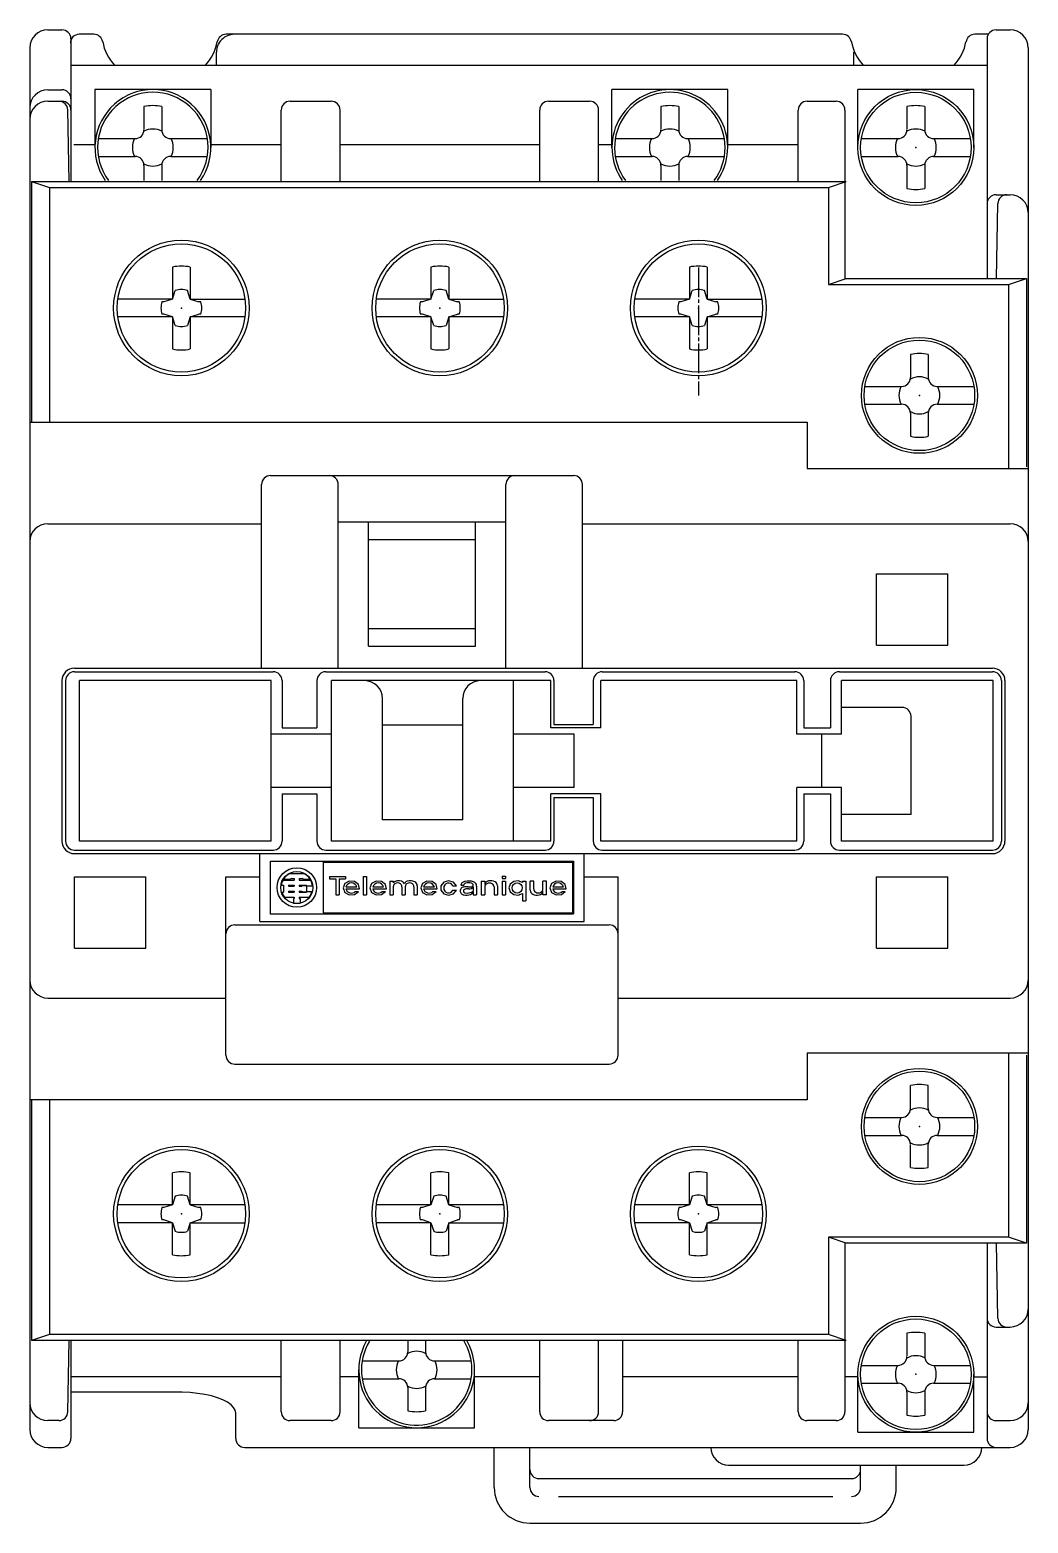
# Model space of a CAD drawing. Extents: x 0 to 56, y 0 to 83.7.
import ezdxf

# ---------------------------------------------------------------- set-up
doc = ezdxf.new("R2010")
doc.units = 0
doc.linetypes.add('CADRA_CENTERLINE', pattern=[2.132546, 1.666052, -0.133284, 0.199926, -0.133284])
doc.linetypes.add('CADRA_SOLID', pattern=[0])
for name, color, linetype in [('5', 246, 'CADRA_SOLID'), ('7', 206, 'CADRA_SOLID'), ('ALPHA', 255, 'CONTINUOUS'), ('HACHURES', 9, 'CONTINUOUS')]:
    doc.layers.add(name, color=color, linetype=linetype)

# ---------------------------------------------------------------- blocks, each defined once
blk = doc.blocks.new('SN_LC1E32')
at = {"layer": '5', "color": 1, "linetype": 'CADRA_CENTERLINE'}
blk.add_line((35.7, 32.181), (35.7, 25), dxfattribs=at)
at = {"layer": '7', "color": 1}
for p in [(47.9, 38.9), (6.7, 29.9), (21.2, 29.9), (35.7, 29.9), (48.1, 25), (48.1, -16), (6.7, -20.9), (21.2, -20.9), (35.7, -20.9), (47.9, -29.9)]:
    blk.add_point(p, dxfattribs=at)
at = {"layer": '7'}
blk.add_point((11.7, -4.075), dxfattribs=at)
at = {"layer": 'ALPHA'}
for p, q in [((-0.8, 45.5), (0, 45.5)), ((1.793, 45.25), (0.973, 45.25)), ((43.793, 45.25), (9.207, 45.25)), ((51.967, 45.25), (51.207, 45.25)), ((52.4, 45.5), (53.2, 45.5)), ((-1.8, 44.5), (-1.8, -33)), ((0.5, 45), (0.5, 37)), ((51.9, 45), (51.9, 31.55)), ((54.2, 44.5), (54.2, -33)), ((8.673, 43.5), (8.673, 44.25)), ((44.427, 43.5), (44.431, 44.246)), ((51.9, 43.5), (0.473, 43.5)), ((1.85, 42.15), (1.85, 38.9)), ((8.35, 42.15), (1.85, 42.15)), ((8.35, 42.15), (8.35, 38.9)), ((37.35, 42.15), (30.85, 42.15)), ((30.85, 38.9), (30.85, 42.15)), ((37.35, 38.9), (37.35, 42.15)), ((44.65, 38.9), (44.65, 42.15)), ((51.15, 42.15), (44.65, 42.15)), ((51.15, 38.9), (51.15, 42.15)), ((-0.8, 41.5), (0, 41.5)), ((12.8, 41.5), (15.1, 41.5)), ((27.3, 41.5), (29.6, 41.5)), ((41.8, 41.5), (43.425, 41.5)), ((0.399, 37), (0.329, 41.009)), ((12.3, 37), (12.3, 41)), ((15.6, 37), (15.6, 41)), ((26.8, 37), (26.8, 41)), ((30.1, 37), (30.1, 41)), ((41.3, 37), (41.3, 41)), ((43.925, 41), (43.925, 31.55)), ((1.85, 39.05), (0.673, 39.05)), ((12.3, 39.05), (8.35, 39.05)), ((26.8, 39.05), (15.6, 39.05)), ((30.85, 39.05), (30.1, 39.05)), ((41.3, 39.05), (37.35, 39.05)), ((-1.7, 37), (44, 37)), ((-1.7, 37), (-1.7, 23.5)), ((-1.7, 37), (-0.7, 36.663)), ((43, 36.663), (44, 37)), ((52.4, 36.25), (53.2, 36.25)), ((52.426, 31.55), (52.499, 35.759)), ((43, 31.213), (44, 31.55)), ((44, 31.55), (54.1, 31.55)), ((53.1, 31.213), (54.1, 31.55)), ((54.1, 31.55), (54.1, 21)), ((-1.8, 23.5), (41.8, 23.5)), ((41.8, 23.5), (41.8, 20.9)), ((11.7, 20.5), (28.7, 20.5)), ((41.8, 20.9), (54.2, 20.9)), ((11.2, 9.7), (11.2, 20)), ((15.5, 9.7), (15.5, 20)), ((24.9, 9.7), (24.9, 20)), ((29.2, 9.7), (29.2, 20)), ((-0.8, 17.8), (11.2, 17.8)), ((15.5, 17.9), (24.9, 17.9)), ((17.2, 10.939), (17.2, 17.9)), ((23.2, 10.939), (23.2, 17.9)), ((29.2, 17.8), (53.2, 17.8)), ((17.2, 16.92), (23.2, 16.92)), ((45.7, 15), (49.7, 15)), ((45.7, 11), (45.7, 15)), ((49.7, 11), (49.7, 15)), ((17.2, 11.92), (23.2, 11.92)), ((17.2, 10.939), (23.2, 10.939)), ((45.7, 11), (49.7, 11)), ((0.7, 9.7), (52.2, 9.7)), ((0.7, 9.5), (11.85, 9.5)), ((14.8, 9.5), (27.1, 9.5)), ((30.3, 9.5), (41.11, 9.5)), ((43.61, 9.5), (52.2, 9.5)), ((0, 9), (0, 0)), ((0.2, 9), (0.2, 0)), ((0.98, 0), (0.98, 9)), ((11.73, 9), (0.98, 9)), ((11.73, 0), (11.73, 9)), ((12.35, 9), (12.35, 6.35)), ((14.3, 9), (14.3, 6.35)), ((27.43, 9), (15.13, 9)), ((15.13, 0), (15.13, 9)), ((25.33, 0), (25.33, 9)), ((27.43, 6.35), (27.43, 9)), ((27.6, 9), (27.6, 6.55)), ((29.8, 9), (29.8, 6.55)), ((41.23, 9), (30.23, 9)), ((30.23, 6.35), (30.23, 9)), ((41.23, 6), (41.23, 9)), ((41.61, 9), (41.61, 6.35)), ((43.11, 9), (43.11, 6.35)), ((52.23, 9), (43.73, 9)), ((43.73, 6), (43.73, 9)), ((52.23, 0), (52.23, 9)), ((52.7, 9), (52.7, 0)), ((52.9, 9), (52.9, 0)), ((17.98, 1.2), (17.98, 8)), ((22.48, 1.2), (22.48, 8)), ((47.13, 7.5), (43.73, 7.5)), ((47.63, 1.5), (47.63, 7)), ((15.13, 6), (11.73, 6)), ((12.35, 6.35), (14.3, 6.35)), ((22.48, 6.5), (17.98, 6.5)), ((28.73, 6), (25.33, 6)), ((30.23, 6.35), (27.43, 6.35)), ((27.6, 6.55), (29.8, 6.55)), ((28.73, 3), (28.73, 6)), ((43.73, 6), (41.23, 6)), ((41.61, 6.35), (43.11, 6.35)), ((42.63, 3), (42.63, 6)), ((15.13, 3), (11.73, 3)), ((12.35, 2.65), (12.35, 0)), ((12.35, 2.65), (14.3, 2.65)), ((14.3, 2.65), (14.3, 0)), ((28.73, 3), (25.33, 3)), ((27.43, 0), (27.43, 2.65)), ((30.23, 2.65), (27.43, 2.65)), ((30.23, 0), (30.23, 2.65)), ((41.23, 0), (41.23, 3)), ((43.73, 3), (41.23, 3)), ((41.61, 2.65), (41.61, 0)), ((41.61, 2.65), (43.11, 2.65)), ((43.11, 2.65), (43.11, 0)), ((43.73, 0), (43.73, 3)), ((27.6, 2.45), (27.6, 0)), ((27.6, 2.45), (29.8, 2.45)), ((29.8, 2.45), (29.8, 0)), ((22.48, 1.2), (17.98, 1.2)), ((47.63, 1.5), (43.73, 1.5)), ((11.73, 0), (0.98, 0)), ((27.43, 0), (15.13, 0)), ((41.23, 0), (30.23, 0)), ((52.23, 0), (43.73, 0)), ((0.7, -0.5), (11.85, -0.5)), ((0.7, -0.7), (52.2, -0.7)), ((11.1, -4.5), (11.1, -0.7)), ((14.8, -0.5), (27.1, -0.5)), ((29.3, -4.5), (29.3, -0.7)), ((30.3, -0.5), (41.11, -0.5)), ((43.61, -0.5), (52.2, -0.5)), ((11.7, -4.075), (11.7, -1.125)), ((11.7, -1.125), (28.7, -1.125)), ((14.65, -1.179), (14.65, -4.021)), ((14.65, -1.179), (28.646, -1.179)), ((28.646, -1.179), (28.646, -4.021)), ((28.7, -1.125), (28.7, -4.075)), ((0.7, -6), (0.7, -2)), ((0.7, -2), (4.7, -2)), ((4.7, -6), (4.7, -2)), ((9.2, -12), (9.2, -2)), ((9.2, -2), (11.1, -2)), ((12.307, -2.467), (12.423, -2.467)), ((12.401, -2.185), (13.034, -2.185)), ((12.423, -2.467), (12.423, -2.86)), ((12.433, -2.129), (12.808, -2.129)), ((12.705, -2.467), (12.705, -2.522)), ((12.705, -2.467), (13.034, -2.467)), ((12.8, -1.806), (13.551, -1.806)), ((12.869, -2.087), (13.034, -2.087)), ((13.034, -2.087), (13.034, -2.185)), ((13.034, -2.467), (13.034, -2.522)), ((13.316, -2.087), (13.481, -2.087)), ((13.316, -2.087), (13.316, -2.185)), ((13.316, -2.185), (13.949, -2.185)), ((13.316, -2.467), (13.721, -2.467)), ((13.316, -2.467), (13.316, -2.522)), ((13.456, -2.48), (13.456, -2.522)), ((13.456, -2.48), (13.716, -2.48)), ((13.543, -2.129), (13.917, -2.129)), ((13.716, -2.48), (13.716, -2.846)), ((13.729, -2.509), (14.049, -2.509)), ((15.007, -1.987), (15.007, -2.115)), ((15.007, -1.987), (15.912, -1.987)), ((15.007, -2.115), (15.364, -2.115)), ((15.364, -2.115), (15.364, -3.005)), ((15.555, -2.115), (15.555, -3.005)), ((15.555, -2.115), (15.912, -2.115)), ((15.912, -1.987), (15.912, -2.115)), ((16.891, -1.987), (17.082, -1.987)), ((16.891, -1.987), (16.891, -3.005)), ((17.082, -1.987), (17.082, -3.005)), ((18.397, -2.249), (18.588, -2.249)), ((18.397, -2.249), (18.397, -3.005)), ((18.588, -2.249), (18.588, -2.336)), ((19.931, -2.501), (19.931, -3.005)), ((21.935, -2.499), (22.13, -2.499)), ((22.376, -2.461), (22.538, -2.461)), ((23.526, -2.249), (23.716, -2.249)), ((23.526, -2.249), (23.526, -3.005)), ((23.716, -2.249), (23.716, -2.424)), ((24.43, -2.504), (24.43, -3.005)), ((24.692, -1.968), (24.692, -2.099)), ((24.692, -1.968), (24.883, -1.968)), ((24.692, -2.099), (24.883, -2.099)), ((24.692, -2.249), (24.883, -2.249)), ((24.692, -2.249), (24.692, -3.005)), ((24.883, -1.968), (24.883, -2.099)), ((24.883, -2.249), (24.883, -3.005)), ((25.826, -2.249), (25.826, -2.316)), ((25.826, -2.249), (26.017, -2.249)), ((26.017, -2.249), (26.017, -3.355)), ((26.271, -2.75), (26.271, -2.249)), ((26.462, -2.249), (26.271, -2.249)), ((26.462, -2.684), (26.462, -2.249)), ((27.176, -2.249), (26.985, -2.249)), ((26.985, -2.684), (26.985, -2.249)), ((27.176, -3.005), (27.176, -2.249)), ((29.3, -2), (31.2, -2)), ((31.2, -12), (31.2, -2)), ((45.7, -6), (45.7, -2)), ((45.7, -2), (49.7, -2)), ((49.7, -6), (49.7, -2)), ((12.336, -2.86), (12.423, -2.86)), ((12.483, -3.141), (13.034, -3.141)), ((12.705, -2.522), (13.034, -2.522)), ((12.705, -2.804), (12.705, -2.86)), ((12.705, -2.804), (13.034, -2.804)), ((12.705, -2.86), (13.034, -2.86)), ((12.992, -3.218), (12.992, -3.478)), ((12.992, -3.218), (13.034, -3.218)), ((13.034, -2.804), (13.034, -2.86)), ((13.034, -3.141), (13.034, -3.218)), ((13.316, -2.522), (13.456, -2.522)), ((13.316, -2.804), (13.456, -2.804)), ((13.316, -2.804), (13.316, -2.86)), ((13.316, -2.86), (13.713, -2.86)), ((13.316, -3.141), (13.316, -3.218)), ((13.316, -3.141), (13.867, -3.141)), ((13.316, -3.218), (13.358, -3.218)), ((13.358, -3.218), (13.358, -3.478)), ((13.456, -2.804), (13.456, -2.846)), ((13.456, -2.846), (13.716, -2.846)), ((13.731, -2.817), (14.026, -2.817)), ((15.364, -3.005), (15.555, -3.005)), ((15.932, -2.571), (16.535, -2.571)), ((15.932, -2.684), (16.692, -2.684)), ((16.454, -2.825), (16.637, -2.825)), ((16.891, -3.005), (17.082, -3.005)), ((17.438, -2.571), (18.041, -2.571)), ((17.438, -2.684), (18.198, -2.684)), ((17.959, -2.825), (18.143, -2.825)), ((18.397, -3.005), (18.588, -3.005)), ((18.588, -2.558), (18.588, -3.005)), ((19.068, -2.558), (19.068, -3.005)), ((19.068, -3.005), (19.259, -3.005)), ((19.259, -2.558), (19.259, -3.005)), ((19.74, -2.558), (19.74, -3.005)), ((19.74, -3.005), (19.931, -3.005)), ((20.287, -2.571), (20.89, -2.571)), ((20.287, -2.684), (21.047, -2.684)), ((20.808, -2.825), (20.992, -2.825)), ((21.935, -2.756), (22.13, -2.756)), ((22.996, -2.647), (23.073, -2.569)), ((23.073, -2.569), (23.073, -2.803)), ((23.073, -2.838), (23.073, -3.005)), ((23.073, -3.005), (23.264, -3.005)), ((23.264, -2.517), (23.264, -3.005)), ((23.526, -3.005), (23.716, -3.005)), ((23.716, -2.57), (23.716, -3.005)), ((24.24, -2.57), (24.24, -3.005)), ((24.24, -3.005), (24.43, -3.005)), ((24.692, -3.005), (24.883, -3.005)), ((25.826, -2.938), (25.826, -3.355)), ((26.985, -3.005), (26.985, -2.831)), ((27.176, -3.005), (26.985, -3.005)), ((27.532, -2.571), (28.135, -2.571)), ((27.532, -2.684), (28.292, -2.684)), ((28.054, -2.825), (28.237, -2.825)), ((11.7, -4.075), (28.7, -4.075)), ((12.992, -3.478), (13.358, -3.478)), ((14.65, -4.021), (28.646, -4.021)), ((25.826, -3.355), (26.017, -3.355)), ((9.7, -4.7), (30.7, -4.7)), ((11.1, -4.5), (29.3, -4.5)), ((0.7, -6), (4.7, -6)), ((45.7, -6), (49.7, -6)), ((-0.8, -8.8), (9.2, -8.8)), ((31.2, -8.8), (53.2, -8.8)), ((9.7, -12.5), (30.7, -12.5)), ((54.2, -11.9), (41.8, -11.9)), ((41.8, -11.9), (41.8, -14.5)), ((54.1, -12), (54.1, -22.55)), ((41.8, -14.5), (-1.8, -14.5)), ((-1.7, -14.5), (-1.7, -28)), ((44, -22.55), (43, -22.213)), ((43.925, -22.55), (43.925, -32)), ((54.1, -22.55), (44, -22.55)), ((51.9, -22.55), (51.9, -33.5)), ((52.499, -26.759), (52.426, -22.55)), ((54.1, -22.55), (53.1, -22.213)), ((52.4, -27.25), (53.2, -27.25)), ((-0.7, -27.663), (-1.7, -28)), ((44, -28), (-1.7, -28)), ((0.329, -32.009), (0.399, -28)), ((0.5, -28), (0.5, -33.5)), ((12.3, -32), (12.3, -28)), ((15.6, -32), (15.6, -28)), ((26.8, -32), (26.8, -28)), ((30.1, -32), (30.1, -28)), ((31.45, -28), (31.45, -32)), ((41.3, -32), (41.3, -28)), ((44, -28), (43, -27.663)), ((12.3, -30.05), (0.473, -30.05)), ((16.65, -30.05), (15.6, -30.05)), ((16.65, -32.9), (16.65, -29.65)), ((23.15, -32.9), (23.15, -29.65)), ((26.8, -30.05), (23.15, -30.05)), ((41.3, -30.05), (31.45, -30.05)), ((44.65, -30.05), (43.891, -30.05)), ((44.65, -33.15), (44.65, -29.9)), ((51.147, -30.05), (51.9, -30.05)), ((51.15, -33.15), (51.15, -29.9)), ((6.753, -30.904), (0.473, -30.904)), ((-0.171, -32.5), (-0.8, -32.5)), ((9.75, -33.5), (9.75, -32.075)), ((15.1, -32.5), (12.8, -32.5)), ((30.95, -32.5), (27.3, -32.5)), ((43.425, -32.5), (41.8, -32.5)), ((16.65, -32.9), (23.15, -32.9)), ((-0.8, -34), (0, -34)), ((10.25, -34), (53.2, -34)), ((24.25, -36.25), (24.25, -34)), ((26.25, -36.25), (26.25, -34)), ((37.4, -35), (50.6, -35)), ((44.8, -36.25), (44.8, -35)), ((46.8, -36.25), (46.8, -35)), ((26.75, -35.75), (44.3, -35.75)), ((26.25, -38.25), (44.8, -38.25))]:
    blk.add_line(p, q, dxfattribs=at)
at = {"layer": 'ALPHA', "color": 1}
for p, q in [((4.6, 41.196), (4.6, 39.93)), ((5.6, 41.196), (5.6, 39.9)), ((33.6, 41.196), (33.6, 39.93)), ((34.6, 41.196), (34.6, 39.9)), ((47.4, 41.196), (47.4, 39.93)), ((48.4, 41.196), (48.4, 39.9)), ((2.041, 39.4), (4.1, 39.4)), ((6.1, 39.4), (8.16, 39.4)), ((31.041, 39.4), (33.1, 39.4)), ((35.1, 39.4), (37.16, 39.4)), ((44.84, 39.4), (46.9, 39.4)), ((48.9, 39.4), (50.959, 39.4)), ((2.041, 38.4), (4.101, 38.4)), ((4.601, 37.9), (4.601, 37.05)), ((5.6, 37.9), (5.6, 37.05)), ((6.1, 38.4), (8.16, 38.4)), ((31.041, 38.4), (33.1, 38.4)), ((33.6, 37.9), (33.6, 37.05)), ((34.6, 37.9), (34.6, 37.05)), ((35.1, 38.4), (37.16, 38.4)), ((44.84, 38.4), (46.9, 38.4)), ((47.4, 37.9), (47.4, 36.604)), ((48.4, 37.9), (48.4, 36.604)), ((48.9, 38.4), (50.959, 38.4)), ((6.2, 32.196), (6.2, 30.4)), ((7.2, 32.196), (7.2, 30.4)), ((20.7, 32.196), (20.7, 30.4)), ((21.7, 32.196), (21.7, 30.4)), ((35.2, 32.196), (35.2, 30.4)), ((36.2, 32.196), (36.2, 30.4)), ((6.2, 30.4), (3.135, 30.4)), ((5.719, 30.245), (5.608, 30.245)), ((6.2, 30.4), (5.719, 30.245)), ((6.2, 30.4), (6.355, 30.881)), ((7.2, 30.4), (7.045, 30.881)), ((7.2, 30.4), (7.682, 30.245)), ((7.2, 30.4), (10.265, 30.4)), ((7.792, 30.245), (7.682, 30.245)), ((20.7, 30.4), (17.635, 30.4)), ((20.219, 30.245), (20.108, 30.245)), ((20.7, 30.4), (20.219, 30.245)), ((20.7, 30.4), (20.855, 30.881)), ((21.7, 30.4), (21.545, 30.881)), ((21.7, 30.4), (22.182, 30.245)), ((21.7, 30.4), (24.765, 30.4)), ((22.292, 30.245), (22.182, 30.245)), ((35.2, 30.4), (32.135, 30.4)), ((34.719, 30.245), (34.608, 30.245)), ((35.2, 30.4), (34.719, 30.245)), ((35.2, 30.4), (35.355, 30.881)), ((36.2, 30.4), (36.045, 30.881)), ((36.2, 30.4), (36.682, 30.245)), ((36.2, 30.4), (39.265, 30.4)), ((36.792, 30.245), (36.682, 30.245)), ((6.2, 29.4), (3.135, 29.4)), ((5.719, 29.555), (5.608, 29.555)), ((6.2, 29.4), (5.719, 29.555)), ((6.355, 28.919), (6.2, 29.4)), ((6.2, 29.4), (6.2, 27.604)), ((7.2, 29.4), (7.045, 28.919)), ((7.2, 29.4), (7.682, 29.555)), ((10.265, 29.4), (7.2, 29.4)), ((7.2, 29.4), (7.2, 27.604)), ((7.792, 29.555), (7.682, 29.555)), ((20.7, 29.4), (17.635, 29.4)), ((20.219, 29.555), (20.108, 29.555)), ((20.7, 29.4), (20.219, 29.555)), ((20.855, 28.919), (20.7, 29.4)), ((20.7, 29.4), (20.7, 27.604)), ((21.7, 29.4), (21.545, 28.919)), ((21.7, 29.4), (22.182, 29.555)), ((24.765, 29.4), (21.7, 29.4)), ((21.7, 29.4), (21.7, 27.604)), ((22.292, 29.555), (22.182, 29.555)), ((35.2, 29.4), (32.135, 29.4)), ((34.719, 29.555), (34.608, 29.555)), ((35.2, 29.4), (34.719, 29.555)), ((35.355, 28.919), (35.2, 29.4)), ((35.2, 29.4), (35.2, 27.604)), ((36.2, 29.4), (36.045, 28.919)), ((36.2, 29.4), (36.682, 29.555)), ((39.265, 29.4), (36.2, 29.4)), ((36.2, 29.4), (36.2, 27.604)), ((36.792, 29.555), (36.682, 29.555)), ((47.6, 27.296), (47.6, 26.03)), ((48.6, 27.296), (48.6, 26)), ((45.04, 25.5), (47.1, 25.5)), ((49.1, 25.5), (51.159, 25.5)), ((45.04, 24.5), (47.1, 24.5)), ((49.1, 24.5), (51.159, 24.5)), ((47.6, 24), (47.6, 22.704)), ((48.6, 24), (48.6, 22.704)), ((47.6, -15), (47.6, -13.704)), ((48.6, -15), (48.6, -13.704)), ((45.04, -15.5), (47.1, -15.5)), ((49.1, -15.5), (51.159, -15.5)), ((45.04, -16.5), (47.1, -16.5)), ((49.1, -16.5), (51.159, -16.5)), ((47.6, -18.296), (47.6, -17.03)), ((48.6, -18.296), (48.6, -17)), ((6.2, -20.4), (6.2, -18.604)), ((7.2, -20.4), (7.2, -18.604)), ((20.7, -20.4), (20.7, -18.604)), ((21.7, -20.4), (21.7, -18.604)), ((35.2, -20.4), (35.2, -18.604)), ((36.2, -20.4), (36.2, -18.604)), ((6.355, -19.919), (6.2, -20.4)), ((7.2, -20.4), (7.045, -19.919)), ((20.855, -19.919), (20.7, -20.4)), ((21.7, -20.4), (21.545, -19.919)), ((35.355, -19.919), (35.2, -20.4)), ((36.2, -20.4), (36.045, -19.919)), ((6.2, -20.4), (3.135, -20.4)), ((5.719, -20.555), (5.608, -20.555)), ((6.2, -20.4), (5.719, -20.555)), ((10.265, -20.4), (7.2, -20.4)), ((7.2, -20.4), (7.682, -20.555)), ((7.792, -20.555), (7.682, -20.555)), ((20.7, -20.4), (17.635, -20.4)), ((20.219, -20.555), (20.108, -20.555)), ((20.7, -20.4), (20.219, -20.555)), ((24.765, -20.4), (21.7, -20.4)), ((21.7, -20.4), (22.182, -20.555)), ((22.292, -20.555), (22.182, -20.555)), ((35.2, -20.4), (32.135, -20.4)), ((34.719, -20.555), (34.608, -20.555)), ((35.2, -20.4), (34.719, -20.555)), ((39.265, -20.4), (36.2, -20.4)), ((36.2, -20.4), (36.682, -20.555)), ((36.792, -20.555), (36.682, -20.555)), ((6.2, -21.4), (3.135, -21.4)), ((5.719, -21.245), (5.608, -21.245)), ((6.2, -21.4), (5.719, -21.245)), ((6.2, -21.4), (6.355, -21.881)), ((6.2, -23.196), (6.2, -21.4)), ((7.2, -21.4), (7.045, -21.881)), ((7.2, -21.4), (7.682, -21.245)), ((7.2, -23.196), (7.2, -21.4)), ((7.2, -21.4), (10.265, -21.4)), ((7.792, -21.245), (7.682, -21.245)), ((20.7, -21.4), (17.635, -21.4)), ((20.219, -21.245), (20.108, -21.245)), ((20.7, -21.4), (20.219, -21.245)), ((20.7, -21.4), (20.855, -21.881)), ((20.7, -23.196), (20.7, -21.4)), ((21.7, -21.4), (21.545, -21.881)), ((21.7, -21.4), (22.182, -21.245)), ((21.7, -23.196), (21.7, -21.4)), ((21.7, -21.4), (24.765, -21.4)), ((22.292, -21.245), (22.182, -21.245)), ((35.2, -21.4), (32.135, -21.4)), ((34.719, -21.245), (34.608, -21.245)), ((35.2, -21.4), (34.719, -21.245)), ((35.2, -21.4), (35.355, -21.881)), ((35.2, -23.196), (35.2, -21.4)), ((36.2, -21.4), (36.045, -21.881)), ((36.2, -21.4), (36.682, -21.245)), ((36.2, -23.196), (36.2, -21.4)), ((36.2, -21.4), (39.265, -21.4)), ((36.792, -21.245), (36.682, -21.245)), ((47.4, -27.604), (47.4, -28.87)), ((48.4, -27.604), (48.4, -28.9)), ((19.4, -28.05), (19.4, -28.62)), ((20.4, -28.05), (20.4, -28.65)), ((16.841, -29.15), (18.9, -29.15)), ((20.9, -29.15), (22.96, -29.15)), ((16.841, -30.15), (18.901, -30.15)), ((20.9, -30.15), (22.96, -30.15)), ((44.841, -29.4), (46.9, -29.4)), ((48.9, -29.4), (50.959, -29.4)), ((19.401, -30.65), (19.401, -31.946)), ((20.4, -30.65), (20.4, -31.946)), ((44.841, -30.4), (46.9, -30.4)), ((47.4, -30.9), (47.4, -32.196)), ((48.4, -30.9), (48.4, -32.196)), ((48.9, -30.4), (50.959, -30.4))]:
    blk.add_line(p, q, dxfattribs=at)
at = {"layer": 'ALPHA'}
for points in [[(2.286, 44.835), (2.325, 44.654), (2.377, 44.476), (2.443, 44.3), (2.522, 44.129), (2.614, 43.963), (2.718, 43.802), (2.835, 43.647), (2.963, 43.5)], [(8.037, 43.5), (8.165, 43.647), (8.282, 43.802), (8.386, 43.963), (8.478, 44.129), (8.557, 44.3), (8.623, 44.476), (8.676, 44.654), (8.714, 44.835)], [(44.286, 44.835), (44.324, 44.654), (44.377, 44.475), (44.442, 44.3), (44.522, 44.129), (44.614, 43.963), (44.718, 43.802), (44.835, 43.647), (44.963, 43.5)], [(50.037, 43.5), (50.165, 43.647), (50.281, 43.802), (50.386, 43.963), (50.478, 44.129), (50.557, 44.3), (50.623, 44.476), (50.675, 44.654), (50.714, 44.835)], [(16.692, -2.684), (16.636, -2.428), (16.413, -2.255), (16.115, -2.237), (15.866, -2.381), (15.77, -2.628), (15.867, -2.874), (16.117, -3.018), (16.415, -2.999), (16.637, -2.825)], [(16.535, -2.571), (16.497, -2.481), (16.428, -2.408), (16.337, -2.36), (16.233, -2.344), (16.13, -2.36), (16.039, -2.408), (15.97, -2.481), (15.932, -2.571)], [(18.198, -2.684), (18.142, -2.428), (17.919, -2.255), (17.621, -2.237), (17.372, -2.381), (17.276, -2.628), (17.373, -2.874), (17.622, -3.018), (17.92, -2.999), (18.143, -2.825)], [(18.041, -2.571), (18.002, -2.481), (17.934, -2.408), (17.843, -2.36), (17.739, -2.344), (17.636, -2.36), (17.545, -2.408), (17.476, -2.481), (17.438, -2.571)], [(21.047, -2.684), (20.991, -2.428), (20.768, -2.255), (20.47, -2.237), (20.221, -2.381), (20.125, -2.628), (20.222, -2.874), (20.471, -3.018), (20.769, -2.999), (20.992, -2.825)], [(20.89, -2.571), (20.851, -2.481), (20.783, -2.408), (20.692, -2.36), (20.588, -2.344), (20.485, -2.36), (20.394, -2.408), (20.325, -2.481), (20.287, -2.571)], [(22.13, -2.499), (21.96, -2.299), (21.688, -2.223), (21.418, -2.301), (21.251, -2.503), (21.251, -2.752), (21.418, -2.953), (21.688, -3.031), (21.96, -2.956), (22.13, -2.756)], [(25.826, -2.316), (25.592, -2.227), (25.34, -2.262), (25.148, -2.411), (25.077, -2.627), (25.148, -2.843), (25.34, -2.992), (25.592, -3.028), (25.826, -2.938)], [(28.292, -2.684), (28.236, -2.428), (28.013, -2.255), (27.715, -2.237), (27.466, -2.381), (27.371, -2.628), (27.468, -2.874), (27.717, -3.018), (28.015, -2.999), (28.237, -2.825)], [(28.135, -2.571), (28.097, -2.481), (28.028, -2.408), (27.937, -2.36), (27.834, -2.344), (27.73, -2.36), (27.639, -2.408), (27.57, -2.481), (27.532, -2.571)], [(15.932, -2.684), (15.96, -2.756), (16.007, -2.819), (16.071, -2.868), (16.147, -2.899), (16.229, -2.911), (16.311, -2.901), (16.388, -2.872), (16.454, -2.825)], [(17.438, -2.684), (17.465, -2.756), (17.513, -2.819), (17.577, -2.868), (17.653, -2.899), (17.735, -2.911), (17.817, -2.901), (17.894, -2.872), (17.959, -2.825)], [(20.287, -2.684), (20.314, -2.756), (20.362, -2.819), (20.426, -2.868), (20.501, -2.899), (20.584, -2.911), (20.666, -2.901), (20.743, -2.872), (20.808, -2.825)], [(27.532, -2.684), (27.56, -2.756), (27.607, -2.819), (27.671, -2.868), (27.747, -2.899), (27.829, -2.911), (27.912, -2.901), (27.988, -2.872), (28.054, -2.825)], [(9.75, -32.075), (9.72, -31.916), (9.631, -31.76), (9.484, -31.61), (9.283, -31.468), (9.03, -31.338), (8.731, -31.221), (8.391, -31.119), (8.016, -31.036), (7.613, -30.971), (7.189, -30.927), (6.753, -30.904)]]:
    blk.add_lwpolyline(points, dxfattribs=at)
at = {"layer": 'ALPHA', "color": 1}
for centre, radius in [((47.9, 38.9), 3.25), ((47.9, 38.9), 3.1), ((6.7, 29.9), 3.8), ((6.7, 29.9), 3.6), ((21.2, 29.9), 3.8), ((21.2, 29.9), 3.6), ((35.7, 29.9), 3.8), ((35.7, 29.9), 3.6), ((48.1, 25), 3.25), ((48.1, 25), 3.1), ((48.1, -16), 3.25), ((48.1, -16), 3.1), ((6.7, -20.9), 3.8), ((6.7, -20.9), 3.6), ((21.2, -20.9), 3.8), ((21.2, -20.9), 3.6), ((35.7, -20.9), 3.8), ((35.7, -20.9), 3.6), ((47.9, -29.9), 3.25), ((47.9, -29.9), 3.1)]:
    blk.add_circle(centre, radius, dxfattribs=at)
at = {"layer": 'ALPHA'}
for centre, radius in [((13.175, -2.6), 1.11), ((13.175, -2.6), 0.902), ((25.535, -2.627), 0.288)]:
    blk.add_circle(centre, radius, dxfattribs=at)
for centre, radius, start, end in [((-0.8, 44.5), 1, 89.99998, 179.99996), ((0, 45), 0.5, 0.00004, 89.99998), ((0.973, 44.75), 0.5, 89.99878, 179.99811), ((1.793, 44.75), 0.5, 9.85592, 90.00053), ((9.673, 44.25), 1, 89.99933, 179.99969), ((9.207, 44.75), 0.5, 90.00042, 170.1463), ((43.793, 44.75), 0.5, 9.85592, 90.00053), ((51.207, 44.75), 0.5, 90.00042, 170.1463), ((52.4, 45), 0.5, 89.99998, 179.99996), ((53.2, 44.5), 1, 0.00004, 89.99998), ((-0.8, 40.5), 1, 89.99998, 179.99996), ((-0.171, 41), 0.5, 1.00003, 89.99971), ((0, 41), 0.5, 0, 89.99998), ((12.8, 41), 0.5, 89.99998, 179.99996), ((15.1, 41), 0.5, 0.00004, 89.99998), ((27.3, 41), 0.5, 89.99998, 179.99996), ((29.6, 41), 0.5, 0.00004, 89.99998), ((41.8, 41), 0.5, 89.99998, 179.99996), ((43.425, 41), 0.5, 0.00004, 89.99998), ((52.4, 35.75), 0.5, 89.99998, 179.99996), ((52.999, 35.75), 0.5, 90.00015, 178.99997), ((53.2, 35.25), 1, 0.00004, 89.99998), ((11.7, 20), 0.5, 89.99998, 179.99996), ((15, 20), 0.5, 0.00004, 89.99998), ((25.4, 20), 0.5, 89.99998, 179.99996), ((28.7, 20), 0.5, 0.00004, 89.99998), ((-0.8, 16.8), 1, 89.99998, 179.99996), ((53.2, 16.8), 1, 0.00004, 89.99998), ((0.7, 9), 0.7, 89.99998, 179.99996), ((0.7, 9), 0.5, 89.99998, 179.99996), ((11.85, 9), 0.5, 0.00004, 89.99998), ((14.8, 9), 0.5, 89.99998, 179.99996), ((27.1, 9), 0.5, 359.99998, 89.99999), ((30.3, 9), 0.5, 89.99998, 180.00002), ((41.11, 9), 0.5, 359.99998, 89.99999), ((43.61, 9), 0.5, 89.99998, 180.00002), ((52.2, 9), 0.7, 359.99998, 89.99999), ((52.2, 9), 0.5, 359.99998, 89.99999), ((16.98, 8), 1, 0.00002, 89.99993), ((23.48, 8), 1, 89.99993, 179.99986), ((47.13, 7), 0.5, 0.00002, 89.99993), ((0.7, 0), 0.7, 179.99996, 269.99995), ((52.2, 0), 0.7, 270.00008, 0.00004), ((0.7, 0), 0.5, 179.99991, 269.99995), ((11.85, 0), 0.5, 270.00008, 0.00009), ((14.8, 0), 0.5, 179.99991, 269.99995), ((27.1, 0), 0.5, 270.00003, 359.99996), ((30.3, 0), 0.5, 179.99996, 269.99995), ((41.11, 0), 0.5, 270.00008, 0.00004), ((43.61, 0), 0.5, 179.99996, 269.99995), ((52.2, 0), 0.5, 270.00008, 0.00004), ((13.175, -2.6), 0.878, 151.82707, 171.2741), ((13.175, -2.6), 0.878, 115.30796, 147.61481), ((13.175, -2.6), 0.597, 120.82146, 127.9866), ((13.175, -2.6), 0.597, 52.01344, 59.17851), ((13.175, -2.6), 0.878, 32.38517, 64.69205), ((13.175, -2.6), 0.562, 9.33645, 13.72678), ((13.175, -2.6), 0.878, 5.95337, 28.17296), ((18.892, -2.68), 0.46, 69.51264, 131.41727), ((18.793, -2.558), 0.205, 128.68262, 179.99996), ((18.828, -2.602), 0.262, 51.31778, 128.68251), ((18.863, -2.558), 0.205, 0.00002, 51.31776), ((18.941, -2.548), 0.318, 30.40512, 69.51264), ((19.443, -2.484), 0.247, 108.12637, 156.87977), ((19.464, -2.558), 0.205, 128.68262, 179.99996), ((19.5, -2.602), 0.262, 51.31778, 128.68251), ((19.542, -2.786), 0.566, 63.61228, 108.12632), ((19.535, -2.558), 0.205, 0.00002, 51.31776), ((19.683, -2.501), 0.247, 0.00002, 63.61239), ((21.691, -2.627), 0.276, 27.81828, 332.18166), ((22.585, -2.496), 0.212, 123.56528, 170.4059), ((22.703, -2.673), 0.424, 101.46945, 123.56528), ((22.653, -2.496), 0.12, 134.09913, 162.89553), ((22.717, -2.562), 0.212, 109.63989, 134.18087), ((22.808, -3.193), 0.954, 72.84244, 101.46945), ((22.812, -2.829), 0.495, 70.4234, 109.63989), ((22.894, -2.596), 0.247, 55.4118, 70.4234), ((22.985, -2.465), 0.0884, 298.67764, 0.00001), ((22.985, -2.465), 0.0884, 0.00002, 55.41184), ((23.017, -2.517), 0.247, 0.00002, 72.84244), ((23.985, -2.512), 0.283, 101.53726, 161.80505), ((23.921, -2.57), 0.205, 116.38801, 179.99996), ((23.978, -2.684), 0.332, 63.61234, 116.3879), ((24.042, -2.789), 0.566, 63.61228, 101.5371), ((24.035, -2.57), 0.205, 0.00002, 63.6125), ((24.183, -2.504), 0.247, 0.00002, 63.61239), ((11.676, -2.999), 0.00678, 93.88242, 121.6431), ((13.175, -2.6), 0.878, 197.19768, 218.03173), ((13.175, -2.6), 0.597, 334.20943, 338.62518), ((13.175, -2.6), 0.878, 321.96821, 345.65962), ((22.55, -2.79), 0.212, 121.6431, 226.38859), ((22.599, -2.739), 0.283, 226.25473, 258.37248), ((22.587, -2.85), 0.283, 102.15826, 121.6431), ((22.628, -2.797), 0.104, 120.41028, 254.11981), ((22.684, -3.299), 0.742, 83.3129, 102.23946), ((22.684, -2.323), 0.707, 258.37248, 289.78321), ((22.683, -2.89), 0.212, 93.88242, 120.41033), ((22.744, -2.387), 0.53, 254.11984, 308.31613), ((22.723, -3.49), 0.813, 84.72112, 93.88242), ((22.861, -1.789), 0.778, 263.31245, 278.89004), ((22.84, -2.223), 0.46, 264.71007, 285.82667), ((22.84, -2.756), 0.247, 289.78326, 340.53703), ((22.946, -2.597), 0.0707, 285.82672, 330.07356), ((22.959, -2.418), 0.141, 278.8513, 298.6777), ((26.519, -2.75), 0.247, 179.99991, 243.6123), ((26.66, -2.465), 0.566, 243.61222, 281.53709), ((26.667, -2.684), 0.205, 179.99991, 243.61001), ((26.724, -2.57), 0.332, 243.61025, 296.38789), ((26.717, -2.742), 0.283, 281.53731, 341.79155), ((26.78, -2.684), 0.205, 296.38805, 359.99996), ((9.7, -5.2), 0.5, 89.99998, 179.99986), ((30.7, -5.2), 0.5, 0.00011, 89.99998), ((-0.8, -7.8), 1, 179.99996, 269.99989), ((53.2, -7.8), 1, 270.00008, 0.00004), ((9.7, -12), 0.5, 179.99925, 269.99995), ((30.7, -12), 0.5, 269.99997, 359.99996), ((52.4, -26.75), 0.5, 179.99996, 269.99995), ((52.999, -26.75), 0.5, 181.00003, 269.99986), ((53.2, -26.25), 1, 270.00003, 359.99996), ((-0.8, -31.5), 1, 180.00009, 270.00008), ((-0.171, -32), 0.5, 270.00036, 358.99996), ((12.8, -32), 0.5, 179.99996, 269.99995), ((15.1, -32), 0.5, 270.00003, 359.99996), ((27.3, -32), 0.5, 179.99996, 269.99995), ((29.6, -32), 0.5, 270.00003, 359.99996), ((30.95, -32), 0.5, 270.00003, 0.00001), ((41.8, -32), 0.5, 179.99996, 269.99995), ((43.425, -32), 0.5, 270.00008, 359.99996), ((-0.8, -33), 1, 179.99996, 269.99995), ((53.2, -33), 1, 270.00003, 359.99996), ((0, -33.5), 0.5, 270.00003, 359.99996), ((10.25, -33.5), 0.5, 180.00003, 270.00096), ((37.4, -34), 1, 179.99996, 269.99995), ((50.6, -34), 1, 270.00003, 0.00001), ((52.4, -33.5), 0.5, 179.99996, 269.99995), ((26.75, -35.25), 0.5, 180.00003, 270.00025), ((44.3, -35.25), 0.5, 270.0015, 0.00001), ((26.25, -36.25), 2, 180.00003, 270.00008), ((26.75, -36.25), 0.5, 180.00003, 270.00025), ((44.3, -36.25), 0.5, 270.0015, 0.00001), ((44.8, -36.25), 2, 270.00041, 0.00001)]:
    blk.add_arc(centre, radius, start, end, dxfattribs=at)
at = {"layer": 'ALPHA', "color": 1}
for centre, radius, start, end in [((5.1, 38.9), 3.25, 325.30309, 214.69698), ((5.1, 38.9), 3.1, 323.36162, 216.63834), ((34.1, 38.9), 3.25, 89.99998, 214.69667), ((34.1, 38.9), 3.1, 0.00007, 216.63819), ((34.1, 38.9), 3.25, 325.30336, 89.99994), ((5.1, 38.9), 2.35, 77.71548, 102.28443), ((34.1, 38.9), 2.35, 77.71548, 102.28443), ((47.9, 38.9), 2.35, 77.71551, 102.28452), ((5.1, 38.9), 1.145, 154.10448, 205.88917), ((4.1, 39.9), 0.5, 270.00014, 0.00001), ((5.1, 38.9), 1.04, 61.2857, 118.73716), ((6.1, 39.9), 0.5, 180.00042, 270.00003), ((5.1, 38.9), 1.145, 334.11081, 25.89544), ((34.1, 38.9), 1.145, 154.10448, 205.88917), ((33.1, 39.9), 0.5, 270.00014, 0.00001), ((34.1, 38.9), 1.04, 61.2857, 118.73716), ((35.1, 39.9), 0.5, 180.00042, 270.00003), ((34.1, 38.9), 1.145, 334.11081, 25.89544), ((47.9, 38.9), 1.145, 154.10455, 205.88924), ((46.9, 39.9), 0.5, 270.00003, 359.99998), ((47.9, 38.9), 1.04, 61.28573, 118.73721), ((48.9, 39.9), 0.5, 180.00037, 269.99997), ((47.9, 38.9), 1.145, 334.11077, 25.89546), ((34.1, 38.9), 3.1, 323.36178, 359.99996), ((4.1, 37.9), 0.5, 0.00122, 89.99993), ((5.1, 38.9), 1.04, 241.27427, 298.72076), ((6.1, 37.9), 0.5, 89.99998, 180.00073), ((33.1, 37.9), 0.5, 0.00122, 89.99993), ((34.1, 38.9), 1.04, 241.27427, 298.72076), ((35.1, 37.9), 0.5, 89.99998, 180.00073), ((46.9, 37.9), 0.5, 0.00123, 89.99999), ((47.9, 38.9), 1.04, 241.27421, 298.72069), ((48.9, 37.9), 0.5, 90.00001, 180.00081), ((47.9, 38.9), 2.35, 257.71672, 282.28573), ((6.7, 29.9), 2.35, 77.71551, 102.28441), ((21.2, 29.9), 2.35, 77.71551, 102.28441), ((35.7, 29.9), 2.35, 77.71551, 102.28441), ((6.7, 29.9), 1.145, 162.46361, 197.53625), ((6.7, 29.9), 1.04, 70.64577, 109.38294), ((6.7, 29.9), 1.145, 342.46382, 17.5364), ((21.2, 29.9), 1.145, 162.46361, 197.53625), ((21.2, 29.9), 1.04, 70.64577, 109.38294), ((21.2, 29.9), 1.145, 342.46382, 17.5364), ((35.7, 29.9), 1.145, 162.46361, 197.53625), ((35.7, 29.9), 1.04, 70.64577, 109.38294), ((35.7, 29.9), 1.145, 342.46382, 17.5364), ((6.7, 29.9), 1.04, 250.61698, 289.35415), ((21.2, 29.9), 1.04, 250.61698, 289.35415), ((35.7, 29.9), 1.04, 250.61698, 289.35415), ((6.7, 29.9), 2.35, 257.71546, 282.28447), ((21.2, 29.9), 2.35, 257.71546, 282.28447), ((35.7, 29.9), 2.35, 257.71546, 282.28447), ((48.1, 25), 2.35, 77.71551, 102.28452), ((47.1, 26), 0.5, 270.00003, 359.99998), ((48.1, 25), 1.04, 61.28573, 118.73721), ((49.1, 26), 0.5, 180.00037, 269.99997), ((48.1, 25), 1.145, 154.10455, 205.88924), ((48.1, 25), 1.145, 334.11077, 25.89546), ((47.1, 24), 0.5, 0.00123, 89.99999), ((49.1, 24), 0.5, 90.00001, 180.00081), ((48.1, 25), 1.04, 241.27421, 298.72069), ((48.1, 25), 2.35, 257.71672, 282.28573), ((48.1, -16), 2.35, 77.71428, 102.28329), ((47.1, -15), 0.5, 270.00002, 359.99877), ((48.1, -16), 1.04, 61.27931, 118.72579), ((49.1, -15), 0.5, 179.9992, 269.99999), ((48.1, -16), 1.145, 154.11076, 205.89545), ((48.1, -16), 1.145, 334.10454, 25.88923), ((47.1, -17), 0.5, 0.00003, 89.99997), ((49.1, -17), 0.5, 90.00004, 179.99964), ((48.1, -16), 1.04, 241.26279, 298.71427), ((48.1, -16), 2.35, 257.71549, 282.2845), ((6.7, -20.9), 2.35, 77.71553, 102.28454), ((21.2, -20.9), 2.35, 77.71553, 102.28454), ((35.7, -20.9), 2.35, 77.71553, 102.28454), ((6.7, -20.9), 1.04, 70.64585, 109.38302), ((21.2, -20.9), 1.04, 70.64585, 109.38302), ((35.7, -20.9), 1.04, 70.64585, 109.38302), ((6.7, -20.9), 1.145, 162.46375, 197.53639), ((6.7, -20.9), 1.145, 342.4636, 17.53618), ((21.2, -20.9), 1.145, 162.46375, 197.53639), ((21.2, -20.9), 1.145, 342.4636, 17.53618), ((35.7, -20.9), 1.145, 162.46375, 197.53639), ((35.7, -20.9), 1.145, 342.4636, 17.53618), ((6.7, -20.9), 1.04, 250.61706, 289.35423), ((21.2, -20.9), 1.04, 250.61706, 289.35423), ((35.7, -20.9), 1.04, 250.61706, 289.35423), ((6.7, -20.9), 2.35, 257.7156, 282.2845), ((21.2, -20.9), 2.35, 257.7156, 282.2845), ((35.7, -20.9), 2.35, 257.7156, 282.2845), ((47.9, -29.9), 2.35, 77.71551, 102.28452), ((19.9, -29.65), 3.25, 150.50715, 29.49274), ((19.9, -29.65), 3.1, 148.92452, 359.99993), ((19.9, -29.65), 3.1, 0.00007, 31.07547), ((19.9, -29.65), 1.145, 154.10448, 205.88917), ((18.9, -28.65), 0.5, 270.00014, 0.00001), ((19.9, -29.65), 1.04, 61.2857, 118.73716), ((20.9, -28.65), 0.5, 180.00042, 270.00003), ((19.9, -29.65), 1.145, 334.11081, 25.89544), ((46.9, -28.9), 0.5, 270.00003, 359.99998), ((47.9, -29.9), 1.04, 61.28573, 118.73721), ((48.9, -28.9), 0.5, 180.00037, 269.99997), ((47.9, -29.9), 1.145, 154.10455, 205.88924), ((47.9, -29.9), 1.145, 334.11077, 25.89546), ((18.9, -30.65), 0.5, 0.00122, 89.99993), ((19.9, -29.65), 1.04, 241.27427, 298.72076), ((20.9, -30.65), 0.5, 89.99998, 180.00073), ((46.9, -30.9), 0.5, 0.00123, 89.99999), ((47.9, -29.9), 1.04, 241.27421, 298.72069), ((48.9, -30.9), 0.5, 90.00001, 180.00081), ((19.9, -29.65), 2.35, 257.71678, 282.28579), ((47.9, -29.9), 2.35, 257.71672, 282.28573)]:
    blk.add_arc(centre, radius, start, end, dxfattribs=at)
at = {"layer": 'HACHURES'}
for p, q in [((-0.8, 42.139), (0, 42.139)), ((-0.7, 36.663), (43, 36.663)), ((-0.7, 36.663), (-0.7, 23.5)), ((43, 36.663), (43, 31.213)), ((43, 31.213), (53.1, 31.213)), ((53.1, 31.213), (53.1, 20.9)), ((53.1, -11.9), (53.1, -22.213)), ((-0.7, -14.5), (-0.7, -27.663)), ((53.1, -22.213), (43, -22.213)), ((43, -22.213), (43, -27.663)), ((43, -27.663), (-0.7, -27.663)), ((52.4, -32.5), (53.2, -32.5)), ((44.65, -33.15), (51.15, -33.15)), ((27.859, -36.75), (43.248, -36.75))]:
    blk.add_line(p, q, dxfattribs=at)
for centre, radius, start, end in [((-0.8, 41.139), 1, 89.99998, 179.99996), ((0, 41.639), 0.5, 0, 89.99998), ((53.2, -31.5), 1, 270.00003, 0.00001), ((52.4, -32), 0.5, 179.99996, 270)]:
    blk.add_arc(centre, radius, start, end, dxfattribs=at)

msp = doc.modelspace()

# ---------------------------------------------------------------- block references
msp.add_blockref('SN_LC1E32', (1.800092, 38.249606))

doc.saveas('drawing.dxf')
